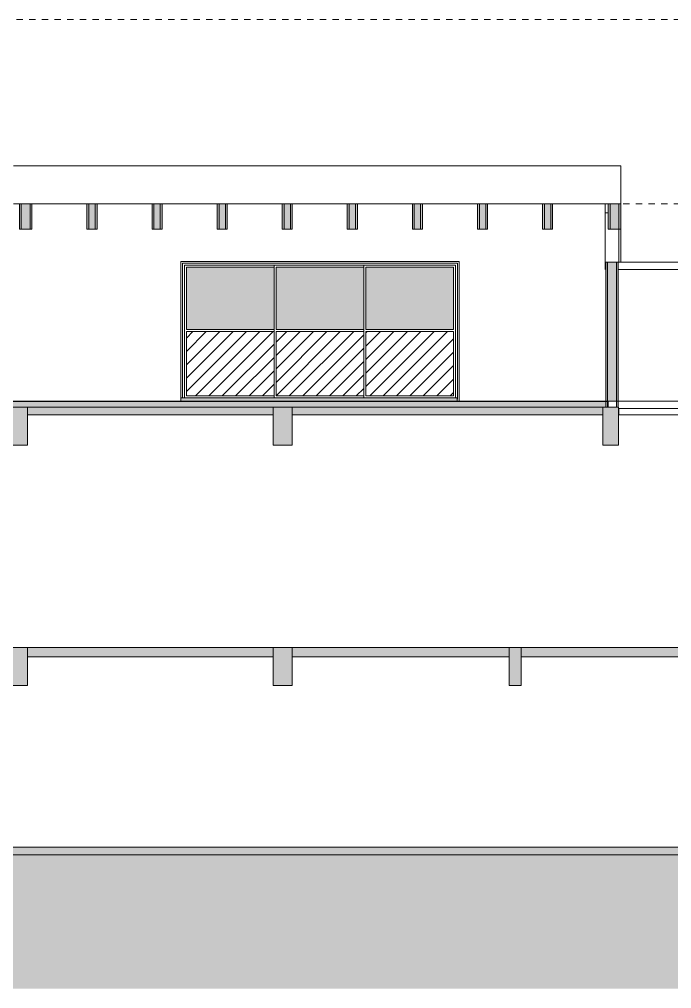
# Model space of a CAD drawing. Header units: metres. Extents: x -96 to 123, y 1 to 648.
# Drawn here: x -35.51 to -25.19, y 586.88 to 602.22 of the extents above; entities that cross this region are included whole.
import ezdxf

# ---------------------------------------------------------------- set-up
doc = ezdxf.new("R2010")
doc.units = ezdxf.units.M
doc.linetypes.add('_Tracejado longo', pattern=[0.014288, 0.009525, -0.004763])
doc.linetypes.add('IMPORT-LINHA_DE_FRONTEIRA', pattern=[0.065, 0.025, -0.00375, 0, -0.00375, 0, -0.00375, 0, -0.00375, 0.025, 0])
for name, color, linetype, lineweight in [('A-DETL', 7, 'Continuous', 5), ('A-DETL-GENF', 7, 'Continuous', 5), ('A-DOOR', 7, 'Continuous', 5), ('A-DOOR-FRAM', 7, 'Continuous', 5), ('A-FLOR-CASE', 7, 'Continuous', 5), ('A-FLOR-LEVL', 7, 'Continuous', 5), ('A-FLOR-OTLN', 7, 'Continuous', 5), ('A-FLOR-PATT', 7, 'Continuous', 20), ('A-WALL', 7, 'Continuous', 5), ('A-WALL-PATT', 7, 'Continuous', 20), ('C-PKNG', 7, 'Continuous', 5), ('Dimensões', 7, 'Continuous', 5), ('DIVISA1', 7, 'Continuous', 5), ('GLEBA4_LOTE_78', 7, 'Continuous', 5), ('I-WALL', 7, 'Continuous', 5), ('MURO1', 7, 'Continuous', 5)]:
    doc.layers.add(name, color=color, linetype=linetype, lineweight=lineweight)
doc.layers.add('LUC-PLA-EP-001-IMP-R00 - Sobreposição RVT_dwg', color=7, linetype='Continuous', lineweight=5, true_color=0x767676)
pattern_1 = [(0, (-45.767, 596.172), (0.4064, 0.00502), [0.03353, -0.27127, 0.03353, -0.27127, -1.626]), (0, (-45.767, 596.172), (0.4064, 0.00502), [-0.6096, 0.03353, -0.57607, 0.03353, -0.27127, -0.7112]), (0, (-45.767, 596.172), (0.4064, 0.00502), [-1.524, 0.03353, -0.16967, 0.03353, -0.47447]), (175.105, (-45.615, 596.174), (-0.2911913434, 0.014891664), [0.01683, -0.13613, 0.01683, -0.95191]), (175.105, (-45.615, 596.174), (-0.2911913434, 0.014891664), [-0.16978, -0.13613, 0.01683, -0.28909, -0.50986]), (175.105, (-45.615, 596.174), (-0.2911913434, 0.014891664), [-0.61183, 0.01683, -0.13613, 0.01683, -0.34008]), (175.105, (-45.615, 596.174), (-0.2911913434, 0.014891664), [-0.78161, -0.08515, 0.01683, -0.2381]), (184.895, (-45.564, 596.184), (-0.1152109784, -0.01991358), [0.01683, -0.13613, -0.96873]), (184.895, (-45.564, 596.184), (-0.1152109784, -0.01991358), [-0.15296, 0.01683, -0.13613, -0.81578]), (184.895, (-45.564, 596.184), (-0.1152109784, -0.01991358), [-0.30592, 0.01683, -0.28909, -0.50986]), (184.895, (-45.564, 596.184), (-0.1152109784, -0.01991358), [-0.61183, 0.01683, -0.13613, -0.3569]), (184.895, (-45.564, 596.184), (-0.1152109784, -0.01991358), [-0.76479, 0.01683, -0.08515, -0.25493]), (184.895, (-45.564, 596.184), (-0.1152109784, -0.01991358), [-0.86676, 0.01683, -0.2381])]
pattern_2 = [(45, (-45.767, 618.222), (-0.106066, 0.106066), [])]

# ---------------------------------------------------------------- blocks, each defined once
blk = doc.blocks.new('xok - vaga carro - 2_5 x 5_0 m-V3-Section 1')
at = {"layer": 'C-PKNG'}
for p, q in [((-35.686, 592.28), (-35.698, 592.28)), ((-31.496, 592.28), (-35.386, 592.28)), ((-30.698, 592.28), (-31.196, 592.28))]:
    blk.add_line(p, q, dxfattribs=at)
blk = doc.blocks.new('xok - vaga carro - 2_5 x 5_0 m-V7-Section 1')
at = {"layer": 'C-PKNG'}
blk.add_line((-79.73, 592.28), (-84.73, 592.28), dxfattribs=at)
blk = doc.blocks.new('xok - porta - correr multifolhas com trava - 4470 x 2240 - 3fls-3911911-Section 1')
at = {"layer": 'A-DOOR', "true_color": 0xe6e6e6}
for points in [[(-32.871, 597.31), (-31.481, 597.31), (-31.481, 598.3), (-32.871, 598.3), (-32.871, 598.166)], [(-30.061, 597.31), (-30.061, 598.3), (-31.451, 598.3), (-31.45, 597.31), (-30.062, 597.31)], [(-30.031, 597.31), (-28.641, 597.31), (-28.641, 598.3), (-30.031, 598.3), (-30.031, 597.529)]]:
    blk.add_hatch(color=254, dxfattribs=at).paths.add_polyline_path(points)
at = {"layer": 'A-DOOR-FRAM', "true_color": 0x808080}
h = blk.add_hatch(dxfattribs=at)
h.set_pattern_fill('FP_1', color=8, style=0, pattern_type=2)
h.set_pattern_definition(pattern_2)
h.paths.add_polyline_path([(-32.871, 596.26), (-31.481, 596.26), (-31.482, 597.28), (-32.871, 597.28), (-32.871, 596.892)])
h = blk.add_hatch(dxfattribs=at)
h.set_pattern_fill('FP_1', color=8, style=0, pattern_type=2)
h.set_pattern_definition(pattern_2)
h.paths.add_polyline_path([(-31.451, 596.26), (-30.061, 596.26), (-30.062, 597.28), (-31.451, 597.28), (-31.451, 596.892)])
h = blk.add_hatch(dxfattribs=at)
h.set_pattern_fill('FP_1', color=8, style=0, pattern_type=2)
h.set_pattern_definition(pattern_2)
h.paths.add_polyline_path([(-29.045, 596.26), (-28.641, 596.26), (-28.642, 597.28), (-30.031, 597.28), (-30.031, 596.26), (-29.235, 596.26)])
at = {"layer": 'A-DOOR-FRAM'}
for p, q in [((-28.581, 598.36), (-32.931, 598.36)), ((-32.931, 596.23), (-32.931, 598.36)), ((-32.901, 598.33), (-32.901, 596.23)), ((-32.901, 598.33), (-28.611, 598.33)), ((-32.871, 598.3), (-31.481, 598.3)), ((-32.871, 598.3), (-32.871, 597.31)), ((-31.481, 596.23), (-31.481, 598.33)), ((-31.451, 598.3), (-30.061, 598.3)), ((-31.451, 598.3), (-31.451, 597.31)), ((-30.061, 596.23), (-30.061, 598.33)), ((-30.031, 598.3), (-28.641, 598.3)), ((-30.031, 598.3), (-30.031, 597.31)), ((-28.641, 598.3), (-28.641, 597.31)), ((-28.611, 596.23), (-28.611, 598.33)), ((-28.581, 598.36), (-28.581, 596.23)), ((-31.481, 597.31), (-32.871, 597.31)), ((-32.871, 596.26), (-32.871, 597.28)), ((-32.871, 597.28), (-31.481, 597.28)), ((-30.061, 597.31), (-31.451, 597.31)), ((-31.451, 596.26), (-31.451, 597.28)), ((-31.451, 597.28), (-30.061, 597.28)), ((-28.641, 597.31), (-30.031, 597.31)), ((-30.031, 596.26), (-30.031, 597.28)), ((-30.031, 597.28), (-28.641, 597.28)), ((-28.641, 596.26), (-28.641, 597.28)), ((-32.871, 596.26), (-31.481, 596.26)), ((-31.451, 596.26), (-30.061, 596.26)), ((-30.031, 596.26), (-28.641, 596.26))]:
    blk.add_line(p, q, dxfattribs=at)
blk = doc.blocks.new('LUC-ARQ-001-MOD-EMB_rvt-1-Section 1')
at = {"layer": 'A-FLOR-CASE', "true_color": 0xbbbbbb}
h = blk.add_hatch(dxfattribs=at)
h.set_pattern_fill('FP_5', color=9, style=0, pattern_type=2)
h.set_pattern_definition([(45, (-45.716, 618.273), (0, 0.21552615), [0.00718, -0.10417, 0.00335, -0.10082]), (45, (-45.705, 618.268), (0, 0.21552615), [0.00718, -0.10417, 0.00335, -0.10082]), (337.5, (-45.711, 618.278), (1.7e-06, -0.2155266), [0.0127, -0.07613, 0.00335, -0.07264]), (337.5, (-45.716, 618.273), (1.7e-06, -0.2155266), [0.0127, -0.07613, 0.00335, -0.07264]), (60, (-45.767, 618.222), (-0.1016032, 0.1759782), [0.00953, -0.09684, 0.00335, -0.09348]), (120, (-45.767, 618.222), (-0.2032032, -1.8e-06), [0.00953, -0.09684, 0.00335, -0.09348]), (0, (-45.772, 618.231), (0.1016, 0.17598), [0.00953, -0.09684, 0.00335, -0.09348])])
h.paths.add_polyline_path([(-28.581, 596.21), (-28.581, 596.23), (-32.931, 596.23), (-32.931, 596.229), (-28.586, 596.229), (-28.586, 596.21)])
at = {"layer": 'A-FLOR-OTLN', "true_color": 0x808080}
blk.add_hatch(color=8, dxfattribs=at).paths.add_polyline_path([(-37.071, 595.96), (-35.686, 595.96), (-35.686, 596.08), (-35.386, 596.08), (-35.386, 595.96), (-31.496, 595.96), (-31.496, 596.08), (-31.196, 596.08), (-31.196, 595.96), (-26.281, 595.96), (-26.281, 596.08), (-37.071, 596.08)])
h = blk.add_hatch(color=8, dxfattribs=at)
h.paths.add_polyline_path([(-17.833, 592.13), (-17.616, 592.13), (-17.616, 592.28), (-20.646, 592.28), (-20.646, 592.13), (-18.023, 592.13)])
h.paths.add_polyline_path([(-35.386, 592.13), (-31.496, 592.13), (-31.496, 592.28), (-35.386, 592.28), (-35.386, 592.204)])
h.paths.add_polyline_path([(-4.846, 592.13), (-4.846, 592.28), (-13.246, 592.28), (-13.246, 592.13), (-12.364, 592.13), (-12.364, 592.16), (-5.036, 592.16), (-5.036, 592.13), (-4.912, 592.13)])
h.paths.add_polyline_path([(-15.743, 592.13), (-13.436, 592.13), (-13.436, 592.28), (-17.425, 592.28), (-17.425, 592.13), (-16.123, 592.13)])
h.paths.add_polyline_path([(-80.341, 592.13), (-77.291, 592.13), (-77.291, 592.28), (-80.341, 592.28), (-80.341, 592.27)])
h.paths.add_polyline_path([(-20.836, 592.13), (-20.836, 592.28), (-23.866, 592.28), (-23.866, 592.13), (-21.444, 592.13)])
h.paths.add_polyline_path([(-77.101, 592.13), (-74.016, 592.13), (-74.016, 592.28), (-77.101, 592.28), (-77.101, 592.205)])
h.paths.add_polyline_path([(-56.498, 592.13), (-56.101, 592.13), (-56.101, 592.28), (-56.498, 592.28)])
h.paths.add_polyline_path([(-55.911, 592.13), (-53.221, 592.13), (-53.221, 592.28), (-55.911, 592.28), (-55.911, 592.278)])
h.paths.add_polyline_path([(-53.031, 592.13), (-50.196, 592.13), (-50.196, 592.28), (-53.031, 592.28), (-53.031, 592.268)])
h.paths.add_polyline_path([(-24.165, 592.13), (-24.165, 592.28), (-27.571, 592.28), (-27.571, 592.13)])
h.paths.add_polyline_path([(-49.896, 592.13), (-46.006, 592.13), (-46.006, 592.28), (-49.896, 592.28), (-49.896, 592.256)])
h.paths.add_polyline_path([(-40.956, 592.13), (-40.956, 592.28), (-45.706, 592.28), (-45.706, 592.13)])
h.paths.add_polyline_path([(-35.686, 592.13), (-35.686, 592.28), (-40.436, 592.28), (-40.436, 592.13)])
h.paths.add_polyline_path([(-40.706, 592.13), (-40.686, 592.13), (-40.686, 592.28), (-40.706, 592.28), (-40.706, 592.223)])
h.paths.add_polyline_path([(-27.761, 592.13), (-27.761, 592.28), (-31.196, 592.28), (-31.196, 592.13)])
h = blk.add_hatch(color=8, dxfattribs=at)
h.paths.add_polyline_path([(-63.629, 589), (-14.264, 589), (-14.264, 589.12), (-68.23, 589.12), (-68.23, 589), (-63.819, 589)])
h.paths.add_polyline_path([(-73.727, 589), (-73.727, 589.12), (-90.031, 589.12), (-90.031, 589), (-73.73, 589)])
at = {"layer": 'A-FLOR-PATT', "lineweight": 5, "true_color": 0x808080}
for points in [[(-26.385, 596.17), (-26.195, 596.17), (-26.195, 596.18), (-37.098, 596.18), (-37.098, 596.17), (-26.575, 596.17)], [(-30.755, 596.08), (-26.195, 596.08), (-26.195, 596.17), (-37.098, 596.17), (-37.098, 596.08), (-30.945, 596.08)]]:
    blk.add_hatch(color=8, dxfattribs=at).paths.add_polyline_path(points)
at = {"layer": 'A-FLOR-PATT', "lineweight": 5, "true_color": 0xe5e5e5}
h = blk.add_hatch(dxfattribs=at)
h.set_pattern_fill('FP_4', color=254, style=0, pattern_type=2)
h.set_pattern_definition(pattern_1)
h.paths.add_polyline_path([(-32.961, 596.18), (-28.586, 596.18), (-28.586, 596.229), (-32.931, 596.229), (-32.931, 596.23), (-32.961, 596.23), (-32.961, 596.229)])
h = blk.add_hatch(dxfattribs=at)
h.set_pattern_fill('FP_4', color=254, style=0, pattern_type=2)
h.set_pattern_definition(pattern_1)
h.paths.add_polyline_path([(-32.961, 596.18), (-28.586, 596.18), (-28.586, 596.229), (-32.931, 596.229), (-32.931, 596.23), (-32.961, 596.23), (-32.961, 596.229)])
at = {"layer": 'A-WALL', "true_color": 0xffb76f}
for points in [[(-35.514, 598.9), (-35.484, 598.9), (-35.484, 599.3), (-35.514, 599.3)], [(-35.344, 598.9), (-35.314, 598.9), (-35.314, 599.3), (-35.344, 599.3)], [(-34.444, 598.9), (-34.414, 598.9), (-34.414, 599.3), (-34.444, 599.3)], [(-34.314, 598.9), (-34.284, 598.9), (-34.284, 599.3), (-34.314, 599.3)], [(-33.414, 598.9), (-33.384, 598.9), (-33.384, 599.3), (-33.414, 599.3)], [(-33.284, 598.9), (-33.254, 598.9), (-33.254, 599.3), (-33.284, 599.3)], [(-32.384, 598.9), (-32.354, 598.9), (-32.354, 599.3), (-32.384, 599.3)], [(-32.254, 598.9), (-32.224, 598.9), (-32.224, 599.3), (-32.254, 599.3)], [(-31.325, 598.9), (-31.324, 598.9), (-31.324, 599.3), (-31.354, 599.3), (-31.354, 598.9)], [(-31.224, 598.9), (-31.194, 598.9), (-31.194, 599.3), (-31.224, 599.3)], [(-30.324, 598.9), (-30.294, 598.9), (-30.294, 599.3), (-30.324, 599.3)], [(-30.194, 598.9), (-30.164, 598.9), (-30.164, 599.3), (-30.194, 599.3)], [(-29.294, 598.9), (-29.264, 598.9), (-29.264, 599.3), (-29.294, 599.3)], [(-29.164, 598.9), (-29.134, 598.9), (-29.134, 599.3), (-29.164, 599.3)], [(-28.264, 598.9), (-28.234, 598.9), (-28.234, 599.3), (-28.264, 599.3)], [(-28.134, 598.9), (-28.104, 598.9), (-28.104, 599.3), (-28.134, 599.3)], [(-27.234, 598.9), (-27.204, 598.9), (-27.204, 599.3), (-27.234, 599.3)], [(-27.104, 598.9), (-27.074, 598.9), (-27.074, 599.3), (-27.104, 599.3), (-27.104, 599.122)], [(-26.195, 598.9), (-26.166, 598.9), (-26.166, 599.3), (-26.196, 599.3), (-26.196, 598.9)], [(-26.004, 598.9), (-25.996, 598.9), (-25.996, 599.3), (-26.026, 599.3), (-26.026, 598.9)], [(-26.204, 596.08), (-26.204, 598.38), (-26.234, 598.38), (-26.234, 596.08)], [(-26.065, 596.08), (-26.035, 596.08), (-26.035, 598.38), (-26.065, 598.38), (-26.065, 596.255)]]:
    blk.add_hatch(color=31, dxfattribs=at).paths.add_polyline_path(points)
at = {"layer": 'A-WALL-PATT', "lineweight": 5, "true_color": 0xffb76f}
for points in [[(-35.484, 598.9), (-35.344, 598.9), (-35.344, 599.3), (-35.484, 599.3)], [(-34.414, 598.9), (-34.314, 598.9), (-34.314, 599.3), (-34.414, 599.3)], [(-33.384, 598.9), (-33.284, 598.9), (-33.284, 599.3), (-33.384, 599.3)], [(-32.354, 598.9), (-32.254, 598.9), (-32.254, 599.3), (-32.354, 599.3)], [(-31.324, 598.9), (-31.224, 598.9), (-31.224, 599.3), (-31.324, 599.3)], [(-30.294, 598.9), (-30.194, 598.9), (-30.194, 599.3), (-30.294, 599.3)], [(-29.264, 598.9), (-29.164, 598.9), (-29.164, 599.3), (-29.264, 599.3)], [(-28.234, 598.9), (-28.134, 598.9), (-28.134, 599.3), (-28.234, 599.3)], [(-27.204, 598.9), (-27.104, 598.9), (-27.104, 599.3), (-27.204, 599.3)], [(-26.166, 598.9), (-26.026, 598.9), (-26.026, 599.3), (-26.166, 599.3), (-26.166, 599.122)], [(-26.195, 596.18), (-26.065, 596.18), (-26.065, 598.38), (-26.205, 598.38), (-26.205, 596.18)]]:
    blk.add_hatch(color=31, dxfattribs=at).paths.add_polyline_path(points)
at = {"layer": 'A-FLOR-CASE'}
for p, q in [((-32.931, 596.23), (-28.581, 596.23)), ((-32.931, 596.229), (-32.931, 596.23)), ((-28.581, 596.21), (-28.586, 596.21)), ((-28.581, 596.21), (-28.581, 596.23))]:
    blk.add_line(p, q, dxfattribs=at)
at = {"layer": 'A-FLOR-OTLN'}
for p, q in [((-26.196, 599.16), (-26.244, 599.16)), ((-26.195, 596.17), (-37.098, 596.17)), ((-32.931, 596.23), (-32.961, 596.23)), ((-32.961, 596.229), (-32.961, 596.18)), ((-28.586, 596.18), (-28.586, 596.229)), ((-26.195, 596.08), (-26.195, 596.17)), ((-35.386, 596.08), (-31.496, 596.08)), ((-31.196, 596.08), (-26.281, 596.08)), ((-26.026, 595.96), (-26.031, 595.96)), ((-22.565, 595.96), (-26.031, 595.96)), ((-26.026, 596.06), (-26.026, 595.96))]:
    blk.add_line(p, q, dxfattribs=at)
at = {"layer": 'A-FLOR-OTLN', "color": 8, "true_color": 0x808080}
for p, q in [((-26.195, 596.18), (-37.098, 596.18)), ((-26.195, 596.17), (-26.195, 596.18))]:
    blk.add_line(p, q, dxfattribs=at)
at = {"layer": 'A-FLOR-OTLN', "lineweight": 20}
for p, q in [((-31.496, 596.08), (-35.386, 596.08)), ((-35.386, 595.96), (-31.496, 595.96)), ((-26.281, 596.08), (-31.196, 596.08)), ((-31.196, 595.96), (-26.281, 595.96)), ((-31.496, 592.28), (-35.386, 592.28)), ((-27.761, 592.28), (-31.196, 592.28)), ((-24.165, 592.28), (-27.571, 592.28)), ((-35.386, 592.13), (-31.496, 592.13)), ((-31.196, 592.13), (-27.761, 592.13)), ((-27.571, 592.13), (-24.165, 592.13)), ((-14.264, 589.12), (-56.808, 589.12))]:
    blk.add_line(p, q, dxfattribs=at)
at = {"layer": 'A-WALL'}
for p, q in [((-25.996, 599.9), (-35.606, 599.9)), ((-25.996, 599.3), (-25.996, 599.9)), ((-35.606, 599.3), (-35.514, 599.3)), ((-35.514, 599.3), (-35.576, 599.3)), ((-34.444, 599.3), (-35.314, 599.3)), ((-35.314, 599.3), (-34.444, 599.3)), ((-33.414, 599.3), (-34.284, 599.3)), ((-34.284, 599.3), (-33.414, 599.3)), ((-32.384, 599.3), (-33.254, 599.3)), ((-33.254, 599.3), (-32.384, 599.3)), ((-31.354, 599.3), (-32.224, 599.3)), ((-32.224, 599.3), (-31.354, 599.3)), ((-30.324, 599.3), (-31.194, 599.3)), ((-31.194, 599.3), (-30.324, 599.3)), ((-29.294, 599.3), (-30.164, 599.3)), ((-30.164, 599.3), (-29.294, 599.3)), ((-28.264, 599.3), (-29.134, 599.3)), ((-29.134, 599.3), (-28.264, 599.3)), ((-27.234, 599.3), (-28.104, 599.3)), ((-28.104, 599.3), (-27.234, 599.3)), ((-26.244, 599.3), (-27.074, 599.3)), ((-27.074, 599.3), (-26.196, 599.3)), ((-26.244, 598.26), (-26.244, 599.3)), ((-26.196, 599.16), (-26.244, 599.16)), ((-26.026, 598.38), (-26.026, 598.9)), ((-25.996, 598.9), (-25.996, 598.38)), ((-32.961, 596.229), (-32.961, 598.39)), ((-32.961, 598.39), (-28.551, 598.39)), ((-32.931, 596.23), (-32.931, 598.36)), ((-32.931, 598.36), (-28.581, 598.36)), ((-28.581, 598.36), (-28.581, 596.23)), ((-28.551, 598.39), (-28.551, 596.18)), ((-26.234, 598.38), (-26.244, 598.38)), ((-26.244, 598.38), (-26.244, 598.26)), ((-22.595, 598.26), (-26.035, 598.26)), ((-26.031, 596.06), (-22.58, 596.06))]:
    blk.add_line(p, q, dxfattribs=at)
at = {"layer": 'A-WALL', "color": 8, "true_color": 0x808080}
for p, q in [((-35.514, 599.3), (-35.514, 598.9)), ((-35.484, 599.3), (-35.514, 599.3)), ((-35.484, 598.9), (-35.484, 599.3)), ((-35.314, 599.3), (-35.344, 599.3)), ((-35.344, 599.3), (-35.344, 598.9)), ((-35.314, 598.9), (-35.314, 599.3)), ((-34.444, 599.3), (-34.444, 598.9)), ((-34.414, 599.3), (-34.444, 599.3)), ((-34.414, 598.9), (-34.414, 599.3)), ((-34.284, 599.3), (-34.314, 599.3)), ((-34.314, 599.3), (-34.314, 598.9)), ((-34.284, 598.9), (-34.284, 599.3)), ((-33.414, 599.3), (-33.414, 598.9)), ((-33.384, 599.3), (-33.414, 599.3)), ((-33.384, 598.9), (-33.384, 599.3)), ((-33.254, 599.3), (-33.284, 599.3)), ((-33.284, 599.3), (-33.284, 598.9)), ((-33.254, 598.9), (-33.254, 599.3)), ((-32.384, 599.3), (-32.384, 598.9)), ((-32.354, 599.3), (-32.384, 599.3)), ((-32.354, 598.9), (-32.354, 599.3)), ((-32.224, 599.3), (-32.254, 599.3)), ((-32.254, 599.3), (-32.254, 598.9)), ((-32.224, 598.9), (-32.224, 599.3)), ((-31.354, 599.3), (-31.354, 598.9)), ((-31.324, 599.3), (-31.354, 599.3)), ((-31.324, 598.9), (-31.324, 599.3)), ((-31.194, 599.3), (-31.224, 599.3)), ((-31.224, 599.3), (-31.224, 598.9)), ((-31.194, 598.9), (-31.194, 599.3)), ((-30.324, 599.3), (-30.324, 598.9)), ((-30.294, 599.3), (-30.324, 599.3)), ((-30.294, 598.9), (-30.294, 599.3)), ((-30.164, 599.3), (-30.194, 599.3)), ((-30.194, 599.3), (-30.194, 598.9)), ((-30.164, 598.9), (-30.164, 599.3)), ((-29.294, 599.3), (-29.294, 598.9)), ((-29.264, 599.3), (-29.294, 599.3)), ((-29.264, 598.9), (-29.264, 599.3)), ((-29.134, 599.3), (-29.164, 599.3)), ((-29.164, 599.3), (-29.164, 598.9)), ((-29.134, 598.9), (-29.134, 599.3)), ((-28.264, 599.3), (-28.264, 598.9)), ((-28.234, 599.3), (-28.264, 599.3)), ((-28.234, 598.9), (-28.234, 599.3)), ((-28.104, 599.3), (-28.134, 599.3)), ((-28.134, 599.3), (-28.134, 598.9)), ((-28.104, 598.9), (-28.104, 599.3)), ((-27.234, 599.3), (-27.234, 598.9)), ((-27.204, 599.3), (-27.234, 599.3)), ((-27.204, 598.9), (-27.204, 599.3)), ((-27.074, 599.3), (-27.104, 599.3)), ((-27.104, 599.3), (-27.104, 598.9)), ((-27.074, 598.9), (-27.074, 599.3)), ((-26.196, 599.3), (-26.196, 598.9)), ((-26.166, 599.3), (-26.196, 599.3)), ((-26.166, 598.9), (-26.166, 599.3)), ((-25.996, 599.3), (-26.026, 599.3)), ((-26.026, 599.3), (-26.026, 598.9)), ((-25.996, 598.9), (-25.996, 599.3)), ((-35.514, 598.9), (-35.484, 598.9)), ((-35.344, 598.9), (-35.314, 598.9)), ((-34.444, 598.9), (-34.414, 598.9)), ((-34.314, 598.9), (-34.284, 598.9)), ((-33.414, 598.9), (-33.384, 598.9)), ((-33.284, 598.9), (-33.254, 598.9)), ((-32.384, 598.9), (-32.354, 598.9)), ((-32.254, 598.9), (-32.224, 598.9)), ((-31.354, 598.9), (-31.324, 598.9)), ((-31.224, 598.9), (-31.194, 598.9)), ((-30.324, 598.9), (-30.294, 598.9)), ((-30.194, 598.9), (-30.164, 598.9)), ((-29.294, 598.9), (-29.264, 598.9)), ((-29.164, 598.9), (-29.134, 598.9)), ((-28.264, 598.9), (-28.234, 598.9)), ((-28.134, 598.9), (-28.104, 598.9)), ((-27.234, 598.9), (-27.204, 598.9)), ((-27.104, 598.9), (-27.074, 598.9)), ((-26.196, 598.9), (-26.166, 598.9)), ((-26.026, 598.9), (-25.996, 598.9)), ((-26.234, 598.38), (-26.234, 596.08)), ((-26.204, 598.38), (-26.234, 598.38)), ((-26.204, 596.08), (-26.204, 598.38)), ((-26.035, 598.38), (-26.065, 598.38)), ((-26.065, 598.38), (-26.065, 596.08)), ((-26.035, 596.08), (-26.035, 598.38))]:
    blk.add_line(p, q, dxfattribs=at)
at = {"layer": 'A-WALL', "lineweight": 20}
for p, q in [((-35.484, 599.3), (-35.484, 598.9)), ((-35.344, 599.3), (-35.484, 599.3)), ((-35.344, 598.9), (-35.344, 599.3)), ((-34.414, 599.3), (-34.414, 598.9)), ((-34.314, 599.3), (-34.414, 599.3)), ((-34.314, 598.9), (-34.314, 599.3)), ((-33.384, 599.3), (-33.384, 598.9)), ((-33.284, 599.3), (-33.384, 599.3)), ((-33.284, 598.9), (-33.284, 599.3)), ((-32.354, 599.3), (-32.354, 598.9)), ((-32.254, 599.3), (-32.354, 599.3)), ((-32.254, 598.9), (-32.254, 599.3)), ((-31.324, 599.3), (-31.324, 598.9)), ((-31.224, 599.3), (-31.324, 599.3)), ((-31.224, 598.9), (-31.224, 599.3)), ((-30.294, 599.3), (-30.294, 598.9)), ((-30.194, 599.3), (-30.294, 599.3)), ((-30.194, 598.9), (-30.194, 599.3)), ((-29.264, 599.3), (-29.264, 598.9)), ((-29.164, 599.3), (-29.264, 599.3)), ((-29.164, 598.9), (-29.164, 599.3)), ((-28.234, 599.3), (-28.234, 598.9)), ((-28.134, 599.3), (-28.234, 599.3)), ((-28.134, 598.9), (-28.134, 599.3)), ((-27.204, 599.3), (-27.204, 598.9)), ((-27.104, 599.3), (-27.204, 599.3)), ((-27.104, 598.9), (-27.104, 599.3)), ((-26.026, 599.3), (-26.166, 599.3)), ((-26.166, 599.3), (-26.166, 598.9)), ((-26.026, 598.9), (-26.026, 599.3)), ((-35.484, 598.9), (-35.344, 598.9)), ((-34.414, 598.9), (-34.314, 598.9)), ((-33.384, 598.9), (-33.284, 598.9)), ((-32.354, 598.9), (-32.254, 598.9)), ((-31.324, 598.9), (-31.224, 598.9)), ((-30.294, 598.9), (-30.194, 598.9)), ((-29.264, 598.9), (-29.164, 598.9)), ((-28.234, 598.9), (-28.134, 598.9)), ((-27.204, 598.9), (-27.104, 598.9)), ((-26.166, 598.9), (-26.026, 598.9)), ((-26.205, 598.38), (-26.205, 596.18)), ((-26.065, 598.38), (-26.205, 598.38)), ((-26.065, 596.18), (-26.065, 598.38)), ((-26.205, 596.18), (-26.065, 596.18))]:
    blk.add_line(p, q, dxfattribs=at)
at = {"layer": 'I-WALL'}
blk.add_line((-22.595, 598.38), (-26.026, 598.38), dxfattribs=at)
at = {"layer": 'A-DOOR', "color": 253, "lineweight": 5, "true_color": 0x999999}
blk.add_blockref('xok - porta - correr multifolhas com trava - 4470 x 2240 - 3fls-3911911-Section 1', (0, 0), dxfattribs=at)
at = {"layer": 'C-PKNG', "color": 253, "lineweight": 5, "true_color": 0x999999}
for name, p in [('xok - vaga carro - 2_5 x 5_0 m-V3-Section 1', (0, 0)), ('xok - vaga carro - 2_5 x 5_0 m-V7-Section 1', (49.032, -3.16))]:
    blk.add_blockref(name, p, dxfattribs=at)
blk = doc.blocks.new('LUC-PLA-EP-001-IMP-R00 - Sobreposição RVT_dwg_PS_CRUZETA-3147893-Section 1')
at = {"layer": 'GLEBA4_LOTE_78'}
blk.add_line((1.001, 592.28), (1.301, 592.28), dxfattribs=at)
blk = doc.blocks.new('LUC-PLA-EP-001-IMP-R00 - Sobreposição RVT_dwg_PN4-3147896-Section 1')
blk.add_blockref('LUC-PLA-EP-001-IMP-R00 - Sobreposição RVT_dwg_PS_CRUZETA-3147893-Section 1', (-89.557, 0))
blk = doc.blocks.new('LUC-PLA-EP-001-IMP-R00 - Sobreposição RVT_dwg-3147753-Section 1')
at = {"layer": 'Dimensões'}
for p, q in [((-35.386, 592.28), (-31.496, 592.28)), ((-31.196, 592.28), (-27.761, 592.28)), ((-27.571, 592.28), (-24.165, 592.28)), ((-25.836, 592.28), (-25.85, 592.28))]:
    blk.add_line(p, q, dxfattribs=at)
at = {"layer": 'DIVISA1', "linetype": 'IMPORT-LINHA_DE_FRONTEIRA'}
for p, q in [((-31.496, 592.28), (-35.386, 592.28)), ((-27.761, 592.28), (-31.196, 592.28)), ((-24.165, 592.28), (-27.571, 592.28))]:
    blk.add_line(p, q, dxfattribs=at)
at = {"layer": 'MURO1'}
for p, q in [((-35.386, 592.28), (-31.496, 592.28)), ((-31.196, 592.28), (-27.761, 592.28)), ((-27.571, 592.28), (-24.165, 592.28)), ((-25.984, 592.28), (-25.835, 592.28))]:
    blk.add_line(p, q, dxfattribs=at)
blk.add_blockref('LUC-PLA-EP-001-IMP-R00 - Sobreposição RVT_dwg_PN4-3147896-Section 1', (62.576, 0))
blk = doc.blocks.new('LUC-PLA-EP-001-IMP-R00 - Sobreposição RVT_dwg-V111-Section 1')
at = {"layer": 'Dimensões'}
for p, q in [((-41.774, 589.12), (-22.273, 589.12)), ((-25.836, 589.12), (-25.85, 589.12))]:
    blk.add_line(p, q, dxfattribs=at)
at = {"layer": 'DIVISA1', "linetype": 'IMPORT-LINHA_DE_FRONTEIRA'}
blk.add_line((-12.364, 589.12), (-90.031, 589.12), dxfattribs=at)
at = {"layer": 'MURO1'}
blk.add_line((-25.984, 589.12), (-25.835, 589.12), dxfattribs=at)
at = {"layer": 'MURO1', "flags": 128}
blk.add_lwpolyline([(-89.811, 589.12), (-89.95, 589.12), (-42.03, 589.12), (-42.007, 589.12), (-12.364, 589.12)], dxfattribs=at)
blk.add_blockref('LUC-PLA-EP-001-IMP-R00 - Sobreposição RVT_dwg_PN4-3147896-Section 1', (62.576, -3.16))
blk = doc.blocks.new('LUC-PLA-EP-001-IMP-R00 - Sobreposição RVT_dwg-V112-Section 1')
at = {"layer": 'Dimensões'}
for p, q in [((-41.774, 596.18), (-22.273, 596.18)), ((-25.836, 596.18), (-25.854, 596.18))]:
    blk.add_line(p, q, dxfattribs=at)
at = {"layer": 'DIVISA1', "linetype": 'IMPORT-LINHA_DE_FRONTEIRA'}
blk.add_line((-0.031, 596.18), (-90.031, 596.18), dxfattribs=at)
at = {"layer": 'MURO1'}
blk.add_line((-25.984, 596.18), (-25.835, 596.18), dxfattribs=at)
at = {"layer": 'MURO1', "flags": 128}
blk.add_lwpolyline([(-89.811, 596.18), (-89.34, 596.18), (-89.95, 596.18), (-42.03, 596.18), (-42.007, 596.18), (-0.049, 596.18)], dxfattribs=at)
blk.add_blockref('LUC-PLA-EP-001-IMP-R00 - Sobreposição RVT_dwg_PN4-3147896-Section 1', (62.576, 3.9))

msp = doc.modelspace()

# ---------------------------------------------------------------- hatches: boundary and pattern name
at = {"layer": 'A-DETL-GENF', "true_color": 0x808080}
h = msp.add_hatch(color=8, dxfattribs=at)
h.paths.add_polyline_path([(-90.031, 590.5), (-89.739, 590.5), (-89.739, 591.1), (-90.031, 591.1)])
h.paths.add_polyline_path([(-56.501, 591.53), (-56.501, 591.68), (-55.911, 591.68), (-55.911, 592.28), (-56.101, 592.28), (-56.101, 591.78), (-56.501, 591.78), (-56.501, 592.28), (-56.691, 592.28), (-56.691, 591.53)])
h.paths.add_polyline_path([(-35.386, 591.68), (-35.386, 592.28), (-35.686, 592.28), (-35.686, 591.68)])
h.paths.add_polyline_path([(-85.091, 591.68), (-85.091, 592.28), (-85.391, 592.28), (-85.391, 591.68)])
h.paths.add_polyline_path([(-13.436, 591.68), (-13.246, 591.68), (-13.246, 592.28), (-13.436, 592.28), (-13.436, 591.794)])
h.paths.add_polyline_path([(-40.956, 591.68), (-40.706, 591.68), (-40.706, 592.28), (-40.956, 592.28)])
h.paths.add_polyline_path([(-40.686, 591.68), (-40.436, 591.68), (-40.436, 592.28), (-40.686, 592.28)])
h.paths.add_polyline_path([(-53.031, 591.68), (-53.031, 592.28), (-53.221, 592.28), (-53.221, 591.68)])
h.paths.add_polyline_path([(-31.496, 591.68), (-31.196, 591.68), (-31.196, 592.28), (-31.496, 592.28)])
h.paths.add_polyline_path([(-17.425, 591.68), (-17.425, 592.28), (-17.616, 592.28), (-17.616, 591.68)])
h.paths.add_polyline_path([(-20.836, 591.68), (-20.646, 591.68), (-20.646, 592.28), (-20.836, 592.28)])
h.paths.add_polyline_path([(-49.896, 591.68), (-49.896, 592.28), (-50.196, 592.28), (-50.196, 591.68)])
h.paths.add_polyline_path([(-27.761, 591.68), (-27.571, 591.68), (-27.571, 592.28), (-27.761, 592.28)])
h.paths.add_polyline_path([(-45.767, 591.68), (-45.706, 591.68), (-45.706, 592.28), (-46.006, 592.28), (-46.006, 591.68)])
h.paths.add_polyline_path([(-90.031, 591.68), (-89.841, 591.68), (-89.841, 592.13), (-90.031, 592.13)])
h.paths.add_polyline_path([(-24.165, 591.68), (-23.866, 591.68), (-23.866, 592.28), (-24.165, 592.28)])
h.paths.add_polyline_path([(-77.291, 591.68), (-77.101, 591.68), (-77.101, 592.28), (-77.291, 592.28)])
h.paths.add_polyline_path([(-74.016, 591.68), (-73.826, 591.68), (-73.826, 592.28), (-74.016, 592.28)])
h.paths.add_polyline_path([(-80.341, 591.68), (-80.341, 592.27), (-80.641, 592.27), (-80.641, 591.68)])
h.paths.add_polyline_path([(-50.196, 595.08), (-49.846, 595.08), (-49.846, 595.78), (-50.196, 595.78), (-50.196, 595.618)])
h.paths.add_polyline_path([(-41.006, 595.28), (-40.706, 595.28), (-40.706, 595.78), (-41.006, 595.78), (-41.006, 595.618)])
h.paths.add_polyline_path([(-55.236, 595.28), (-54.986, 595.28), (-54.986, 595.88), (-55.236, 595.88), (-55.236, 595.618)])
h.paths.add_polyline_path([(-45.767, 595.28), (-45.706, 595.28), (-45.706, 595.78), (-46.006, 595.78), (-46.006, 595.28)])
h.paths.add_polyline_path([(-40.686, 595.28), (-40.386, 595.28), (-40.386, 595.78), (-40.686, 595.78), (-40.686, 595.618)])
h.paths.add_polyline_path([(-86.436, 595.303), (-86.436, 595.903), (-86.626, 595.903), (-86.626, 595.303)])
h.paths.add_polyline_path([(-80.341, 595.303), (-80.341, 595.903), (-80.641, 595.903), (-80.641, 595.303)])
h.paths.add_polyline_path([(-85.391, 595.303), (-85.091, 595.303), (-85.091, 595.903), (-85.391, 595.903)])
h.paths.add_polyline_path([(-75.442, 595.43), (-75.442, 596.02), (-75.631, 596.02), (-75.631, 595.43)])
h.paths.add_polyline_path([(-35.686, 595.48), (-35.386, 595.48), (-35.386, 596.08), (-35.686, 596.08), (-35.686, 595.618)])
h.paths.add_polyline_path([(-37.261, 595.48), (-37.071, 595.48), (-37.071, 596.08), (-37.261, 596.08), (-37.261, 595.618)])
h.paths.add_polyline_path([(-31.196, 595.48), (-31.196, 596.08), (-31.496, 596.08), (-31.496, 595.48)])
h.paths.add_polyline_path([(-26.031, 595.48), (-26.031, 596.08), (-26.281, 596.08), (-26.281, 595.48)])
at = {"layer": 'A-DETL-GENF', "true_color": 0x804040}
h = msp.add_hatch(dxfattribs=at)
h.set_pattern_fill('FP_7', color=17, style=0, pattern_type=2)
h.set_pattern_definition([(0, (-45.767, 618.222), (0.635, 0.635), [0.635, -0.635]), (0, (-45.767, 618.46), (0.635, 0.635), [0.635, -0.635]), (0, (-45.767, 618.699), (0.635, 0.635), [0.635, -0.635]), (90, (-45.688, 618.778), (-0.635, 0.635), [0.635, -0.635]), (90, (-45.45, 618.778), (-0.635, 0.635), [0.635, -0.635]), (90, (-45.212, 618.778), (-0.635, 0.635), [0.635, -0.635])])
h.paths.add_polyline_path([(1.869, 586.88), (1.869, 591.2), (-5.036, 591.2), (-5.036, 592.16), (-12.364, 592.16), (-12.364, 589), (-68.135, 589), (-68.135, 588.674), (-73.73, 589), (-90.031, 589), (-90.031, 592.28), (-91.131, 592.28), (-91.131, 586.88), (-3.202, 586.88)])

# ---------------------------------------------------------------- linework, layer by layer
at = {"layer": 'A-DETL'}
for p, q in [((-35.386, 596.08), (-35.686, 596.08)), ((-35.386, 595.48), (-35.386, 596.08)), ((-31.496, 596.08), (-31.496, 595.48)), ((-31.196, 596.08), (-31.496, 596.08)), ((-31.196, 595.48), (-31.196, 596.08)), ((-26.281, 596.08), (-26.281, 595.48)), ((-26.031, 596.08), (-26.281, 596.08)), ((-26.031, 595.48), (-26.031, 596.08)), ((-35.686, 595.48), (-35.386, 595.48)), ((-31.496, 595.48), (-31.196, 595.48)), ((-26.281, 595.48), (-26.031, 595.48)), ((-35.386, 592.28), (-35.686, 592.28)), ((-35.386, 591.68), (-35.386, 592.28)), ((-31.196, 592.28), (-31.496, 592.28)), ((-31.496, 592.28), (-31.496, 591.68)), ((-31.196, 591.68), (-31.196, 592.28)), ((-27.571, 592.28), (-27.761, 592.28)), ((-27.761, 592.28), (-27.761, 591.68)), ((-27.571, 591.68), (-27.571, 592.28)), ((-35.686, 591.68), (-35.386, 591.68)), ((-31.496, 591.68), (-31.196, 591.68)), ((-27.761, 591.68), (-27.571, 591.68)), ((-12.364, 589), (-68.135, 589))]:
    msp.add_line(p, q, dxfattribs=at)
at = {"layer": 'A-FLOR-LEVL', "linetype": '_Tracejado longo'}
for p, q in [((-93.957, 602.22), (2.54, 602.22)), ((-93.957, 599.3), (2.54, 599.3)), ((-93.957, 596.18), (2.54, 596.18)), ((-93.957, 592.28), (2.54, 592.28)), ((-93.957, 589.12), (2.54, 589.12))]:
    msp.add_line(p, q, dxfattribs=at)

# ---------------------------------------------------------------- block references
at = {"lineweight": 5}
msp.add_blockref('LUC-ARQ-001-MOD-EMB_rvt-1-Section 1', (0, 0), dxfattribs=at)
at = {"layer": 'LUC-PLA-EP-001-IMP-R00 - Sobreposição RVT_dwg', "color": 7}
for name in ['LUC-PLA-EP-001-IMP-R00 - Sobreposição RVT_dwg-V112-Section 1', 'LUC-PLA-EP-001-IMP-R00 - Sobreposição RVT_dwg-3147753-Section 1', 'LUC-PLA-EP-001-IMP-R00 - Sobreposição RVT_dwg-V111-Section 1']:
    msp.add_blockref(name, (0, 0), dxfattribs=at)

doc.saveas('drawing.dxf')
